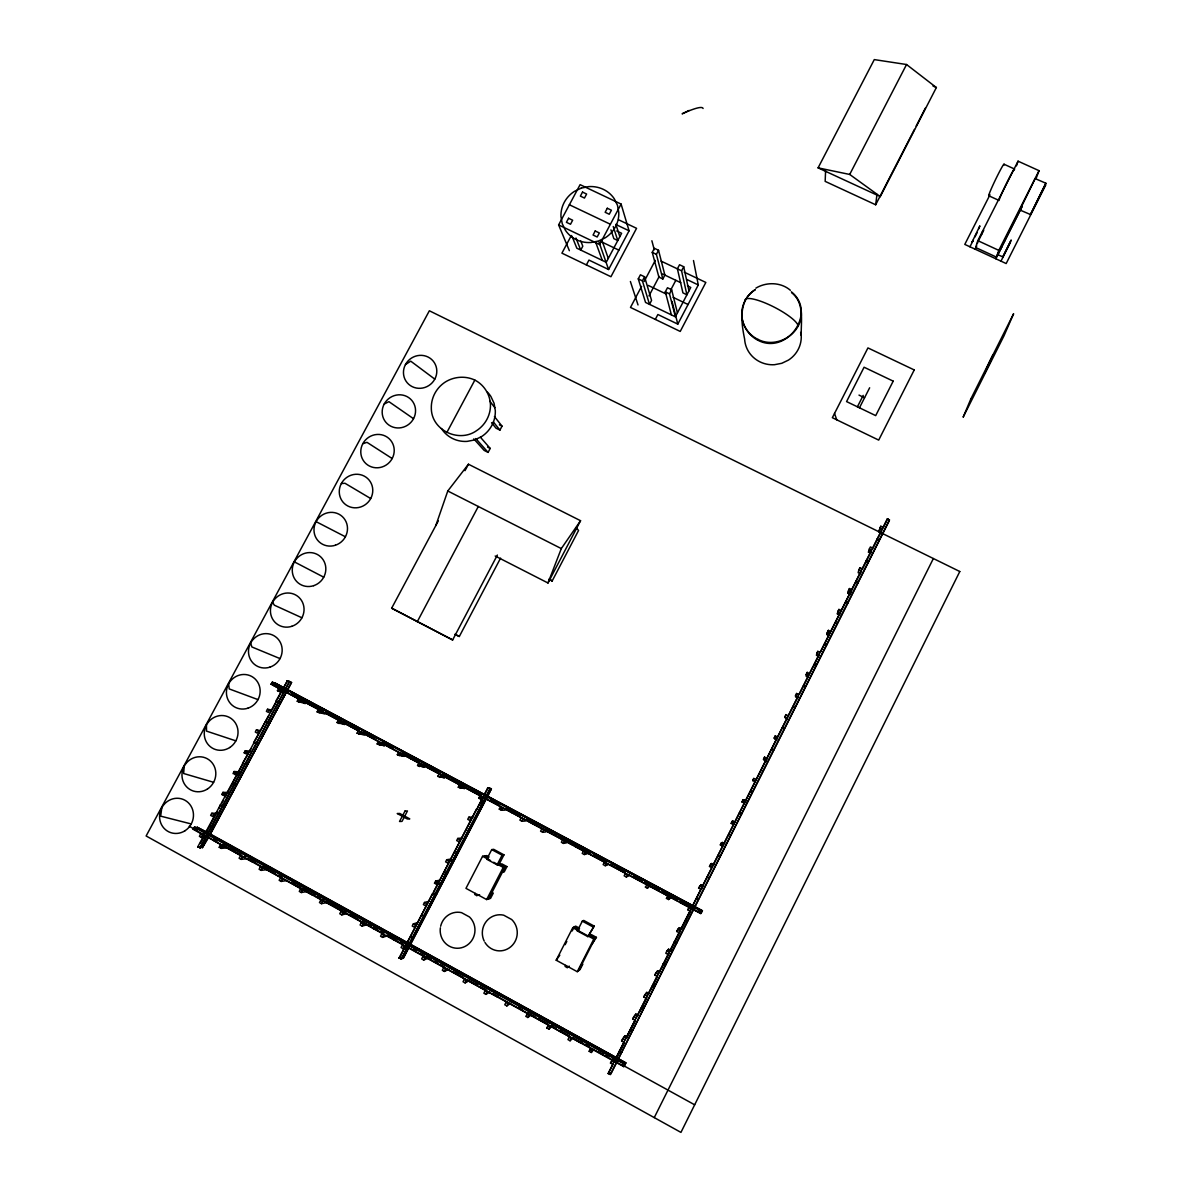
<?xml version="1.0" encoding="UTF-8"?>
<svg xmlns="http://www.w3.org/2000/svg" width="1192" height="1192" viewBox="0 0 1192 1192"><rect width="100%" height="100%" fill="white"/><g stroke="black" fill="none" stroke-linecap="round" stroke-linejoin="round"><path stroke-width="1.5" d="M755.177 289.731C737.997 300.146 741.201 322.436 744.613 339.035A28.37 27.49 -9.7 0 0 774.502 364.707L781.788 363.292L788.478 360.088A28.37 27.49 -9.7 0 0 801.218 335.325C800.935 320.976 804.704 302.947 791.667 292.696M803.482 685.519L805.613 686.443M825.594 170.65L825.162 181.378L875.673 204.771L914.443 129.392M806.15 674.493L806.075 676.102L808.176 677.16L808.28 675.581L806.15 674.493L807.222 672.392L809.338 673.465M807.133 674.016L807.222 672.392M184.179 766.232L183.657 773.519L213.606 782.295M791.324 291.772C817.295 312.483 787.241 354.829 758.619 340.614L758.082 339.452A29.815 28.817 -10.1 0 1 755.221 289.626M801.337 311.678C802.827 333.447 777.184 349.271 758.082 339.452L757.71 340.182C748.621 335.31 742.452 325.878 741.767 315.567M813.987 665.121L816.103 666.179L813.987 665.121L818.859 655.317M814.062 664.51L816.162 665.583M816.758 653.454L818.874 654.527L818.636 656.375L816.55 655.317L816.758 653.454L817.816 651.353L819.932 652.411M817.816 651.353L816.55 655.317M875.673 204.771L876.984 194.385M161.799 807.729L160.667 816.148L191.242 823.955M829.081 635.634L826.98 634.576L827.322 632.46L828.38 630.359L830.496 631.417M828.38 630.359L826.98 634.576M835.115 622.671L837.231 623.729M837.872 611.511L839.987 612.584L839.496 614.938L837.395 613.895L837.872 611.511L838.93 609.425L841.045 610.483M838.93 609.425L837.395 613.895M847.78 593.273L849.434 588.55L851.55 589.608L850.909 592.245L849.881 594.316L847.78 593.273L849.434 588.55M849.881 594.316L850.507 591.694L848.391 590.636M855.826 582.024L857.927 583.067M856.065 581.055L858.18 582.113M858.881 569.806L858.151 572.696L860.237 573.725L860.997 570.849L858.881 569.806L859.924 567.72L862.039 568.778M859.179 570.64L859.924 567.72M869.341 549.02L871.456 550.078L870.562 553.207L868.476 552.179L869.341 549.02L870.383 546.949L872.499 547.992M1002.844 256.936L1011.084 240.233L1002.844 256.936L997.629 254.537L1005.869 237.834L1003.873 242.527M880.813 526.238L878.787 531.707L880.813 526.238L882.929 527.281M1019.875 209.986L1035.163 178.591L1045.876 183.24L1030.544 214.575L1019.875 209.986L1020.903 208.6M880.873 532.735L881.886 529.352L879.771 528.309M886.908 520.263L882.929 528.16M887.399 518.684L889.396 520.07L887.399 518.684L608.114 1073.5L610.483 1074.32L608.114 1073.5M1035.088 179.456L1035.401 178.487M889.008 521.291L618.201 1059.33M1036.146 178.338L1039.037 170.679L1018.057 161.173L977.798 240.65L975.637 247.489L996.393 257.085L1022.095 206.156M981.746 234.154L982.849 230.667M1030.305 214.769L1045.876 183.24M1016.478 165.822L1018.057 161.173M435.78 525.642L447.775 491L468.441 464.224L580.549 520.71L547.992 582.992L495.187 556.008M996.393 257.085L998.807 250.365L1039.037 170.679M998.24 253.687L1001.384 247.206M547.992 582.992L561.313 548.588L580.549 520.71M978.811 228.76L979.869 225.854L971.897 242.408M977.321 243.526L977.932 242.065M978.751 240.248L983.743 230.235M1000.773 248.89L1001.831 246.759M654.259 1117.604L933.366 558.541M611.332 1073.113L608.978 1072.278L613.165 1064.113M615.281 1059.733L624.191 1042.195M626.322 1037.815L634.963 1020.635M637.318 1015.957L646.928 997.019M648.299 994.158L657.686 975.503M659.25 972.404L690.853 909.749M692.388 906.561L797.791 697.186M799.415 694.087L813.197 666.552M820.483 652.098L860.698 572.22M862.218 569.329L871.084 551.568M872.589 548.722L881.439 530.991M617.516 1055.948L624.161 1042.747M626.649 1037.8L634.963 1021.291M639.94 1011.382L646.6 998.166M650.743 989.911L657.403 976.71M661.56 968.455L669.025 953.6M667.922 954.405L665.777 953.257L666.879 951.067L669.01 952.214L670.679 950.322L679.827 932.129M678.889 932.606L676.758 931.473L677.846 929.298L679.976 930.431L681.496 928.821L690.645 910.673M754.864 781.684L755.937 779.538M766.039 760.883L766.679 758.216L764.549 757.114L763.476 759.244L766.039 760.883L763.476 759.244M610.244 1074.677L889.5 519.712M611.094 1073.456L616.86 1062.147M623.803 1066.646L625.144 1064.098L194.996 827.144L193.134 829.274L623.803 1066.646L625.934 1062.936L209.703 833.7M700.762 913.549L701.984 911.239L272.73 682.286L270.986 684.193L700.762 913.549L702.416 910.763L486.887 795.809M589.176 1051.314L590.293 1049.109L592.424 1050.286L591.307 1052.491L589.176 1051.314L590.979 1049.198M666.447 898.396L667.535 896.22L669.651 897.352L668.563 899.528L666.447 898.396L668.131 897.189M995.797 258.738L1022.259 206.335M1000.982 261.137L1010.473 242.319M1045.786 184.939L1006.167 263.551L964.79 244.405L989.628 195.443M612.628 1064.247L610.483 1063.07L613.21 1058.66M623.744 1042.151L621.613 1040.988L622.716 1038.783L624.981 1035.774L627.081 1036.936L624.846 1039.946L622.716 1038.783M634.829 1020.128L632.699 1018.966L633.801 1016.761L635.917 1014.049L638.033 1015.197L635.932 1017.923L633.801 1016.761M645.885 998.166L643.755 997.004L644.857 994.813L646.839 992.37L648.94 993.517L646.988 995.961L644.857 994.813M656.911 976.248L654.78 975.101L655.883 972.91L657.716 970.75L659.817 971.897L658.014 974.058L655.883 972.91M689.825 910.882L687.695 909.734L690.198 906.248M701.999 888.114L700.732 889.202L698.601 888.07L700.971 884.866L703.071 885.969L701.82 887.042L699.704 885.909M711.624 867.582L709.493 866.45L710.581 864.304L711.713 863.529L713.814 864.632L712.712 865.422L710.581 864.304M722.471 846.022L720.341 844.904L721.428 842.744L724.527 843.355L721.428 842.744M733.303 824.521L731.173 823.404L732.246 821.258L735.211 822.122L732.246 821.258M744.091 803.065L741.975 801.963L743.048 799.817L745.864 800.964L743.048 799.817M755.43 781.952L752.733 780.581L753.806 778.436L756.488 779.836M774.189 737.982L776.603 739.874L774.189 737.982L775.262 735.851L777.378 736.939M784.872 716.764L787.152 718.91L784.872 716.764L785.945 714.649L788.061 715.736M795.526 695.606L797.657 696.679L797.686 698.02L795.586 696.947L795.526 695.606L796.584 693.491L798.714 694.563M624.981 1035.774L621.613 1040.988M635.917 1014.049L632.699 1018.966M646.839 992.37L643.755 997.004M657.716 970.75L654.78 975.101M667.49 951.35L668.578 949.19L670.679 950.322M681.496 928.821L679.395 927.689L676.758 931.473M700.971 884.866L698.601 888.07M711.713 863.529L709.493 866.45M720.341 844.904L722.427 842.252M731.173 823.404L733.11 821.035M741.975 801.963L743.763 799.862M763.938 759.796L764.549 757.114M774.517 738.787L775.262 735.851M785.066 717.837L785.945 714.649M868.476 552.179L869.504 550.123M561.238 1030.544L562.654 1028.085M648.299 883.898L645.259 887.086L647.375 888.219L650.385 885.015L647.375 888.219M969.945 246.789L973.268 240.233M974.922 236.955L977.067 232.738M570.074 1040.78L571.192 1038.575L569.076 1037.412L567.958 1039.603L570.074 1040.78L573.009 1037.755M975.101 249.173L976.769 245.895M577.33 930.937L582.307 921.163L583.693 920.418L594.182 926.08L587.88 936.644L577.33 930.937L578.746 930.133M565.664 965.371L565.097 966.459L567.213 967.606L569.284 966.146M540.274 1018.996L541.719 1016.553M567.213 967.606L567.764 966.518M587.88 936.644L594.182 926.08M857.406 406.8L863.217 395.386M859.462 407.798L869.653 387.772M546.815 1027.951L547.933 1025.761L550.034 1026.923L548.931 1029.113L546.815 1027.951L548.961 1026.044M579.55 928.225L575.647 926.124L572.786 927.689L556.202 960.216L577.241 971.689L593.825 939.072L596.432 937.359L591.232 934.543L589.906 935.377M578.671 970.616L595.136 938.208L588.699 934.737M626.277 876.939L627.379 874.794L625.264 873.676L624.176 875.822L626.277 876.939L628.467 876.016L629.54 873.885M596.432 937.359L592.394 943.602M583.32 851.282L582.217 853.427L584.318 854.545L587.015 853.889L588.103 851.773L585.406 852.399L583.32 851.282L586.032 850.686M506.868 1005.914L507.986 1003.738L505.885 1002.576L504.767 1004.767L506.868 1005.914L510.578 1003.351M584.318 854.545L585.406 852.399M593.05 855.334L596.253 857.048L597.594 854.858M529.173 1012.366L525.747 1016.329L527.847 1017.491L531.304 1014.779M606.713 861.712L604.255 862.457L603.152 864.602L605.253 865.72L607.697 864.93M527.847 1017.491L531.26 1013.513M559.808 955.179L556.202 960.216M565.157 944.675L566.811 941.442M572.175 930.937L574.231 926.899L579.059 929.507M605.253 865.72L606.356 863.574L604.255 862.457M565.44 839.689L562.46 840.151L561.372 842.282L563.443 843.4L566.409 842.893L567.496 840.792M485.949 994.381L487.066 992.206L484.98 991.059L483.863 993.234L485.949 994.381L489.927 991.967M563.443 843.4L564.546 841.269L562.46 840.151M498.599 996.035L500.089 993.621M499.955 864.245L501.832 863.857L506.943 866.614L504.216 871.903L502.353 872.335M457.221 973.238L458.771 970.869M465.118 982.893L466.236 980.718L464.165 979.571L463.047 981.746L465.118 982.893L469.35 980.629M542.673 832.299L543.761 830.168L541.69 829.066L540.587 831.197L542.673 832.299L545.876 831.942L546.964 829.841M916.127 126.114L925.394 108.085M880.277 196.591L936.361 87.537L906.546 64.517L874.287 59.6L818.084 167.863L880.277 196.591L849.702 174.449L818.084 167.863M489.092 856.988L486.545 855.618L482.581 856.288L465.968 888.353L486.634 899.558L490.568 898.351L493.294 893.061L491.372 893.627M491.73 849.613L486.738 859.238L497.094 864.826L499.016 864.438L503.963 854.858L493.667 849.315L491.73 849.613L502.085 855.186L503.963 854.858M505.825 808.802L513.692 812.989L515.138 810.873M475.265 893.389L474.714 894.462L476.77 895.579L479.616 894.775M476.77 895.579L477.322 894.507M849.702 174.449L906.546 64.517M497.094 864.826L502.085 855.186M444.378 971.45L445.495 969.29L443.424 968.142L442.307 970.303L444.378 971.45L448.848 969.334M521.962 821.243L523.065 819.127L520.993 818.025L519.891 820.141L521.962 821.243L525.434 821.02M486.634 899.558L503.233 867.418L506.943 866.614M488.616 898.962L505.095 867.016L498.777 863.604M413.356 923.904L412.238 926.05L414.295 927.182L415.412 925.022L413.356 923.904L418.198 922.384M424.501 902.448L423.383 904.594L425.44 905.711L426.557 903.566L424.501 902.448L429.195 901.212M439.595 883.63L436.57 884.315L434.514 883.197L435.631 881.052L440.176 880.083M451.127 859.015L446.717 859.73L445.614 861.861L447.671 862.963L448.773 860.833L451.693 860.356M457.788 838.438L456.685 840.569L458.726 841.671L459.844 839.555L457.788 838.438L462.049 838.006M468.828 817.22L467.726 819.336L469.767 820.439L470.87 818.323L468.828 817.22L472.941 817.042M478.722 798.163L479.825 796.047L481.881 797.15L480.778 799.266L478.722 798.163L481.389 798.208M403.105 948.698L404.222 946.537L402.166 945.405L401.048 947.551L403.105 948.698L406.427 947.476M436.57 884.315L437.688 882.169L435.631 881.052M399.082 957.996L488.005 787.688L490.046 788.776L401.644 958.934L399.082 957.996L401.644 958.934M400.452 956.148L432.502 893.702L435.005 894.715M433.813 891.959L476.636 808.772L479.095 809.86M477.888 807.148L488.005 787.688M480.57 803.9L482.253 800.666M401.138 959.128L490.046 788.776M410.644 941.933L412.358 938.64M428.584 907.395L430.297 904.117M443.96 877.804L445.674 874.511M402.896 958.442L491.402 788.851L403.403 958.249L400.855 957.31M499.269 809.13L500.372 807.014L502.428 808.116L501.325 810.232L499.269 809.13L501.772 809.085M424.814 957.891L422.758 956.759L421.64 958.904L423.696 960.052L424.814 957.891L427.958 956.595M375.42 928.151L377.059 925.871M458.264 787.241L464.522 788.508L458.264 787.241L459.367 785.126L463.584 785.349M382.587 937.374L383.705 935.228L381.663 934.096L380.546 936.241L382.587 937.374L387.817 935.69M460.306 788.329L461.408 786.213L464.209 786.362M393.956 939.966L395.595 937.642M644.574 276.782L642.428 280.865L649.506 304.362L651.562 300.444L644.574 276.782L640.417 274.801L638.271 278.883L645.543 302.44L675.387 316.804L690.749 287.451L687.426 285.871M363.977 922.087L361.236 922.832L360.103 924.977L362.144 926.109L367.613 924.575L370.801 926.318M437.866 776.35L438.969 774.249L445.45 775.679L444.363 777.75L437.866 776.35L444.363 777.75M362.144 926.109L363.277 923.964L366.004 923.204M439.908 777.437L441.01 775.336M655.302 319.411L657.88 314.509L677.801 324.12L698.288 284.948L693.491 260.541M548.812 579.342L552.134 581.04L578.552 530.485L576.213 527.594M641.609 286.333L630.493 307.432L680.23 331.436L705.828 282.444L684.238 272.163M644.172 281.476L655.272 260.377M454.808 634.278L459.322 636.483L500.565 558.139M323.583 899.826L320.603 900.437L319.471 902.567L321.497 903.685L327.457 902.433M397.323 754.7L404.282 756.354L397.323 754.7L398.426 752.599L405.369 754.298M321.497 903.685L322.63 901.554L320.603 900.437M399.335 755.773L400.438 753.687M648.97 295.944L659.221 276.44M410.51 758.648L412.104 756.622M662.841 278.988L664.883 275.099L658.535 250.275L654.378 248.309L652.247 252.376L658.878 277.095L662.841 278.988L656.39 254.358L658.535 250.275M671.394 314.882L665.33 291.846L667.475 287.749L671.647 289.76L677.428 312.885M417.558 765.502L424.292 767.037L417.558 765.502L418.66 763.402L425.38 764.966M342.909 912.729L340.882 911.612L339.75 913.757L341.791 914.875L342.909 912.729L345.755 912.059M419.584 766.59L420.687 764.489M670.694 290.073L675.819 280.314M675.387 316.804L669.502 293.858L671.647 289.76M681.571 270.822L683.716 266.74L679.544 264.743L677.399 268.826L682.927 292.874L686.905 294.782L681.571 270.822L661.083 261.108M294.826 883.749L296.57 881.544M303.498 888.77L300.399 889.307L299.281 891.422L301.293 892.54L307.491 891.437M377.149 743.927L384.345 745.715L377.149 743.927L378.251 741.841L383.72 743.406M301.293 892.54L302.41 890.409L305.51 889.873M379.175 745L380.278 742.914M314.852 894.79L316.58 892.555M438.358 520.8L391.661 608.188L452.647 639.955L497.362 555.055M586.375 264.922L588.952 260.079L608.591 269.511L629.078 230.801L621.092 204.07L580.102 184.656L558.616 224.915L569.374 250.692M473.805 438.865L484.161 450.427L488.094 452.394L490.195 448.43L480.421 437.226M491.566 422.698L495.991 428.152L499.925 430.103L502.026 426.155L494.427 416.559M345.799 722.516L344.712 724.557L337.053 722.516L338.155 720.445L340.986 720.951M621.092 204.07L599.636 244.524L558.616 224.915M364.499 735.121L357.064 733.199L358.166 731.128L363.784 732.782M417.26 621.747L478.305 506.481M281.163 881.439L282.28 879.309L280.269 878.206L279.151 880.322L281.163 881.439L287.585 880.471M359.075 734.272L360.178 732.201M326.087 711.997L324.999 714.038L317.117 711.877L318.219 709.806L322.645 710.655M571.326 235.524L561.924 253.166L610.945 276.723L636.558 228.313L618.544 219.76M242.244 857.242L240.248 856.139L239.115 858.255L241.112 859.357L242.244 857.242L245.686 856.914M319.098 712.935L320.201 710.864L323.151 711.43M464.999 470.676L468.441 464.224M263.566 866.763L260.228 867.15L259.096 869.266L261.108 870.369L267.768 869.549M261.108 870.369L262.225 868.253L265.548 867.851M339.05 723.589L340.152 721.503L344.384 722.263M215.424 840.002L217.257 837.872M228.343 847.81L221.205 848.376L219.224 847.274L220.341 845.173L223.917 844.919M303.394 702.505L305.346 703.563L297.24 701.269L298.358 699.197L301.412 699.838M221.205 848.376L222.338 846.26L225.899 846.007M299.237 702.326L300.339 700.255L304.914 701.194M446.806 432.577L474.848 380.084C483.937 384.778 489.957 394.209 490.448 404.416A29.949 28.906 -37 0 1 476.442 430.744C458.831 443.215 431.266 430.193 431.325 408.156A29.949 28.906 -37 0 1 445.346 381.991C454.152 376.508 465.431 375.644 474.848 380.084M235.167 850.879L236.97 848.719M309.309 703.936L312.587 705.694L314.286 703.757M193.134 829.274L194.996 827.144M272.73 682.286L270.986 684.193M204.205 834.057L200.509 834.236L199.392 836.337L201.374 837.44L205.054 837.216M211.759 813.287L210.626 815.373L212.608 816.46L213.726 814.359L211.759 813.287L217.167 813.182M222.964 792.367L224.93 793.455L223.813 795.541L221.831 794.453L222.964 792.367L228.268 792.471M239.339 771.805L234.139 771.522L233.021 773.593L238.46 774.845M245.284 750.722L247.265 751.779L246.148 753.865L244.166 752.793L245.284 750.722L250.38 751.198M256.399 729.966L255.297 732.037L257.263 733.11L258.381 731.039L256.399 729.966L259.722 730.413M267.5 709.27L266.382 711.341L268.364 712.399L269.466 710.343L267.5 709.27L270.748 709.851M282.608 692.433L277.453 690.69L278.555 688.633L281.744 689.334M201.374 837.44L202.491 835.339L200.509 834.236M235.003 774.681L236.12 772.595L239.577 772.774M279.435 691.747L280.537 689.691L278.555 688.633M197.812 846.782L287.406 680.87L289.373 681.913L200.524 847.81L197.812 846.782L200.524 847.81M200.271 843.504L204.592 835.458M206.305 832.239L217.495 811.365M219.224 808.146L220.222 804.943L222.904 806.016M221.801 803.333L223.515 800.145M225.228 796.941L242.349 764.966M250.886 749.038L242.512 763.327L245.18 764.444M268.751 715.677L253.628 742.586L256.265 743.733M270.45 712.503L275.546 702.997M287.406 680.87L275.754 701.283L278.362 702.475M199.779 847.87L289.596 681.392M200.42 846.588L202.387 847.676L291.563 682.435L209.986 834.802M210.492 833.729L285.991 692.716M208.272 838.006L202.387 847.676M972.359 241.723L973.044 240.516M625.934 1062.936L196.874 827.069L206.678 832.046M610.483 1063.07L612.107 1060.85M632.624 1030.32L630.493 1029.158M643.65 1008.402L641.534 1007.255M644.157 1007.747L642.041 1006.599M602.765 1054.592L603.882 1052.387M654.646 986.559L652.531 985.397M666.224 964.03L664.108 962.898M591.307 1052.491L593.974 1049.303M666.879 951.067L668.578 949.19M702.416 910.763L274.339 682.658L483.758 794.14M582.694 1040.72L581.294 1043.224L499.239 997.525M687.322 921.491L685.34 920.194M677.846 929.298L679.395 927.689M698.348 899.707L696.232 898.574M687.695 909.734L689.125 908.393M548.931 1029.113L552.12 1026.237M539.44 1019.682L540.557 1017.506M709.21 878.146L707.08 877.014M680.766 899.915L679.529 902.21L700.896 913.4M577.241 971.689L580.072 969.558L582.799 964.179L581.413 965.207M668.563 899.528L670.217 898.306M518.505 1008.149L519.608 1005.973M720.028 856.631L717.912 855.513M405.459 364.573A16.912 16.241 -37.2 0 1 434.335 362.651A16.912 16.241 -37.2 0 1 420.597 388.294A16.912 16.241 -37.2 0 1 405.459 364.573L410.733 361.161L434.782 379.116M498.748 994.471L497.243 996.884L407.083 946.731M658.535 890.797L659.623 888.651M476.845 985.188L477.962 983.028M689.08 110.469C667.893 120.943 701.537 103.197 703.071 108.502M384.197 404.043A16.971 16.301 -40.3 0 1 413.103 402.166A16.971 16.301 -40.3 0 1 399.305 427.928A16.971 16.301 -40.3 0 1 384.197 404.043L388.92 401.659L413.535 418.72M456.134 973.775L457.251 971.614M637.482 879.562L638.569 877.416M730.83 835.19L728.699 834.072M755.847 288.166C766.337 281.789 780.969 282.087 790.371 290.282M435.497 962.406L436.615 960.245M423.696 960.052L428.42 958.085M414.95 951.082L416.068 948.921M616.502 868.372L617.367 866.301M412.79 937.463L410.748 936.346M362.815 443.707A17.031 16.375 -43.4 0 1 391.781 441.874A17.031 16.375 -43.4 0 1 377.909 467.771A17.031 16.375 -43.4 0 1 362.815 443.707L367.002 442.351L392.168 458.533M423.92 916.067L421.864 914.934M595.598 857.212L596.7 855.081M596.253 857.048L593.318 855.275M353.756 917.348L354.873 915.218M436.615 894.313L434.112 893.315M341.791 914.875L346.067 913.832M333.507 906.188L334.624 904.072M434.514 883.197L437.553 882.527M446.076 873.408L444.02 872.306M447.626 873.11L445.137 872.082M575.781 845.918L589.861 853.636M314.45 892.957L312.721 895.192L254.805 862.814M575.87 843.981L574.499 846.156L624.563 872.678M741.856 813.734L739.472 812.676M293.247 884.002L294.364 881.886M554.042 835.041L555.129 832.91M254.403 859.864L252.6 862.039L212.876 840.151L214.724 838.021M241.112 859.357L248.025 858.657M468.113 830.988L466.072 829.885M219.224 847.274L224.588 846.871M341.329 483.565A17.09 16.435 -46.6 0 1 370.339 481.777A17.09 16.435 -46.6 0 1 356.393 507.807A17.09 16.435 -46.6 0 1 341.329 483.565L344.965 483.267L370.697 498.539M535.64 821.809L534.21 823.94L526.655 819.709M211.729 826.89L209.762 825.803M214.277 826.786L211.58 825.743M513.692 812.989L506.198 808.787M501.325 810.232L505.05 810.143M225.407 806.016L222.725 804.943M492.281 802.082L493.369 799.966M493.235 802.082L490.493 800.413M221.831 794.453L225.392 794.513M234.064 785.2L232.082 784.127M236.493 785.275L233.841 784.187M471.853 791.175L472.941 789.074M473.284 791.235L480.704 795.392M489.361 787.763L491.402 788.851M451.485 780.313L452.587 778.212M453.005 780.417L471.302 790.385M247.564 764.608L244.926 763.491M244.166 752.793L247.578 753.106M431.206 769.496L432.309 767.395M432.815 769.63L440.131 773.742M258.604 743.987L255.982 742.854M412.685 758.902L419.957 762.984M392.645 748.203L382.9 743.212M265.354 722.009L267.336 723.067M269.615 723.425L267.008 722.263M372.664 737.55L375.212 739.1M357.064 733.199L362.502 734.063M350.835 726.598L351.923 724.527M352.772 726.926L358.345 730.1M337.053 722.516L342.73 723.514M330.914 715.975L332.017 713.904M332.359 716.243L326.861 713.099M317.117 711.877L323.017 712.995M280.597 702.908L278.004 701.73M311.082 705.381L312.185 703.325M297.24 701.269L301.859 702.192M291.325 694.847L292.427 692.79M277.453 690.69L280.642 691.39M752.271 792.427L750.424 791.399M289.373 681.913L286.765 680.721M316.074 521.634L345.427 536.787M235.867 740.858L206.514 731.113L206.44 724.945M257.993 699.615L229.251 688.931L228.596 683.865M280.016 658.595L251.87 646.958L250.633 642.995M933.008 86.033L936.361 87.537M1004.081 164.258L1014.496 168.996M301.934 617.784L274.369 605.208L272.566 602.347M988.675 195.726L999.06 200.465A17.582 0.82 -64.1 0 1 1007.672 181.05A17.582 0.82 -64.1 0 1 1014.243 169.994M977.798 240.65L998.807 250.365M615.996 224.573L629.078 230.801M569.374 204.756L610.378 224.26M616.711 230.95L621.613 233.289L606.251 262.3L576.824 248.204L571.966 236.12M652.247 252.376L656.39 254.358M686.667 279.405L698.288 284.948M752.733 780.581L753.806 778.436M600.842 241.529L618.857 250.126M662.573 273.996L680.796 282.698M638.271 278.883L642.428 280.865M665.33 291.846L669.502 293.858M648.284 285.424L666.477 294.156M673.107 297.344L688.052 304.511M859 395.103L864.558 397.785M499.403 424.844L502.026 426.155M487.573 447.119L490.195 448.43M323.732 577.181L294.379 561.894M827.322 632.46L829.438 633.518M447.775 491L561.313 548.588M795.004 707.646L792.889 706.573M773.727 749.932L771.731 749.083M764.996 757.695L767.097 758.783M456.014 634.77L459.322 636.483M391.661 608.188L452.647 639.955M742.705 801.978L744.791 803.065M732.037 823.151L734.138 824.253M721.354 844.368L723.455 845.486M288.971 681.243L291.563 682.435M487.603 787.674L489.659 788.761M272.074 682.137L701.85 911.373M273.892 684.849L277.155 686.592M298.417 697.931L308.266 703.176M316.223 707.437L322.302 710.67M334.46 717.167L340.569 720.415M354.292 727.746L358.896 730.189M365.02 733.467L371.144 736.731M383.422 743.287L391.11 747.384M403.432 753.97L411.151 758.082M423.518 764.683L426.617 766.337M443.692 775.441L446.791 777.095M459.248 783.74L462.362 785.409M474.848 792.069L481.106 795.407M495.202 802.916L498.33 804.6M515.629 813.823L520.353 816.341M545.623 829.826L551.956 833.208M559.882 837.44L574.186 845.068M582.158 849.315L590.129 853.576M598.101 857.838L606.102 862.099M617.307 868.074L623.744 871.516M633.384 876.656L636.588 878.37M641.43 880.948L637.988 879.323L641.221 881.037M644.649 882.661L647.882 884.389M655.943 888.696L659.161 890.409M662.409 892.138L670.5 896.458M673.733 898.187L676.967 899.915M680.215 901.644L688.335 905.98M698.08 911.18L701.343 912.908L697.961 911.314M273.251 684.7L281.431 689.065M284.694 690.809L287.972 692.552M292.874 695.174L306.016 702.177M314.107 706.498L321.721 710.566M329.32 714.619L340.003 720.311M343.058 721.95L350.686 726.017M362.949 732.558L370.608 736.641M402.941 753.895L410.659 758.023M423.056 764.638L430.804 768.766M443.245 775.411L451.023 779.553M490.106 800.413L499.537 805.434M515.272 813.838L520.01 816.356M526.313 819.738L553.222 834.087M554.816 834.936L573.903 845.128M597.848 857.897L605.864 862.174M610.677 864.736L625.13 872.455M633.175 876.746L636.379 878.459M644.455 882.765L658.982 890.528M662.231 892.257L676.818 900.034M680.066 901.763L694.698 909.585M273.266 685.206L358.509 730.696M361.593 732.335L378.52 741.379M381.619 743.018L481.27 796.211M484.414 797.88L573.188 845.247M627.797 874.392L678.054 901.212M298.358 699.197L300.339 700.255M318.219 709.806L320.201 710.864M338.155 720.445L340.152 721.503M459.367 785.126L461.408 786.213M646.362 884.926L648.478 886.058M688.782 907.574L690.913 908.706M484.563 855.945L488.407 858.017M482.581 856.288L490.523 860.564M493.697 862.278L503.233 867.418M403.477 815.492L399.722 813.466L397.219 813.525L407.321 818.978L409.765 818.874L404.744 816.162M582.307 921.163L592.856 926.869M572.786 927.689L593.825 939.072M446.717 859.73L448.773 860.833M234.139 771.522L236.12 772.595M194.251 827.173L624.921 1064.441M189.26 826.279L197.38 830.749M213.606 839.689L216.84 841.477M226.376 846.737L241.156 854.873M247.638 858.449L255.744 862.919M267.082 869.162L275.188 873.632M278.421 875.42L281.67 877.208M291.399 882.557L301.114 887.921M305.986 890.603L314.077 895.058M317.325 896.846L320.559 898.634M325.431 901.316L343.251 911.135M349.733 914.711L357.838 919.181M374.05 928.106L377.283 929.894M380.531 931.682L383.779 933.47M387.013 935.258L396.742 940.607M399.976 942.395L403.224 944.183M412.968 949.562L416.232 951.35M421.119 954.047L424.382 955.85M427.63 957.638L430.893 959.441M434.156 961.229L437.404 963.032M440.668 964.82L443.931 966.623M453.705 972.016L463.479 977.395M468.367 980.092L476.517 984.577M479.78 986.38L486.291 989.971M492.817 993.562L496.066 995.35M518.878 1007.925L522.141 1009.728M531.915 1015.107L535.178 1016.91M538.441 1018.698L548.216 1024.092M551.464 1025.88L556.351 1028.577M559.614 1030.38L569.389 1035.759M572.652 1037.562L582.426 1042.94M585.689 1044.743L588.952 1046.531M598.727 1051.925L601.975 1053.728M605.238 1055.516L608.501 1057.319M622.552 1065.067L694.668 1104.805M193.879 829.245L212.087 839.272M314.897 895.937L383.496 933.738M386.625 935.467L403.924 945.003M583.216 1043.805L614.923 1061.282M617.963 1062.966L624.042 1066.304M220.341 845.173L222.338 846.26M260.228 867.15L262.225 868.253M300.399 889.307L302.41 890.409M361.236 922.832L363.277 923.964M526.864 1014.139L528.965 1015.301M611.6 1060.85L613.731 1062.027M761.092 770.211L762.999 771.12M549.512 578.686L552.134 581.04M475.787 438.552L488.094 452.394M493.369 421.968L499.925 430.103M489.927 401.302L494.814 407.634M575.96 238.028L580.742 250.082L582.799 246.222L580.772 241.022M595.523 241.797L602.318 260.422M598.995 242.05L608.591 269.511M601.722 239.741L608.293 258.426M834.534 413.415L836.739 419.822M610.945 229.862L613.85 238.653L617.769 240.531L613.239 226.51M630.389 281.491L638.018 304.943M615.892 224.32L619.825 236.672M651.875 240.754L654.259 249.754M672.035 301.487L677.801 324.12M782.265 727.686L784.381 728.759M683.716 266.74L688.961 290.878M800.637 332.404L801.218 335.325M796.584 693.491L796.628 694.861M440.37 927.793A18.029 17.373 -81.7 0 0 463.301 947.193A18.029 17.373 -81.7 0 0 469.484 916.976L461.557 912.655A18.029 17.373 -81.7 0 0 440.653 926.244M484.95 942.44A18.059 17.463 -84.4 0 0 510.876 946.701A18.059 17.463 -84.4 0 0 511.711 919.539L503.739 915.203A18.059 17.463 -84.4 0 0 484.205 941.084M744.97 300.846A29.726 6.765 27.3 0 1 771.105 305.614A29.726 6.765 27.3 0 1 798.163 326.206M989.837 194.385A17.567 0.924 -64.2 0 1 995.171 180.35A17.567 0.924 -64.2 0 1 1003.843 165.271M441.427 428.524A29.472 28.474 -37.1 0 0 467.07 441.398L474.595 439.952L481.553 436.615A29.472 28.474 -37.1 0 0 495.321 410.704L494.084 403.313L490.94 396.563A29.472 28.474 -37.1 0 0 487.468 392.198M824.626 643.367L826.712 644.634L824.626 643.367M845.664 601.587L847.721 602.899L845.664 601.587M866.286 561.089L868.312 562.43L866.286 561.089M866.584 560.031L868.61 561.372L866.584 560.031M876.999 539.32L879.011 540.691L876.999 539.32M986.693 368.417L990.895 360.014L986.693 368.417M970.869 398.903L963.136 417.2L1004.007 335.772L1013.617 313.734L970.869 398.903M986.395 369.267L984.652 373.32L989.494 363.083L986.395 369.267M989.777 361.414L987.974 365.616L992.936 355.142L989.777 361.414M959.798 571.519L680.945 1132.4L146.124 835.979L429.358 310.769L959.798 571.519M561.283 1029.381L560.165 1031.572L561.283 1029.381M893.195 381.142L875.703 415.621L846.573 401.585L864.081 367.225L893.195 381.142M914.234 369.937L878.698 440.101L832.359 417.692L867.94 347.915L914.234 369.937M534.135 821.914L533.033 824.03L534.135 821.914M513.529 810.918L512.426 813.033L513.529 810.918M374.66 926.571L373.543 928.702L374.66 926.571M405.027 811.007L399.514 821.497L402.002 821.392L407.47 810.947L405.027 811.007M371.382 735.106L370.28 737.178L371.382 735.106M391.453 745.805L390.365 747.891L391.453 745.805M273.683 870.935L272.566 873.051L273.683 870.935M595.21 230.98L593.065 235.033L597.177 236.999L599.323 232.947L595.21 230.98M607.294 208.257L605.149 212.295L609.261 214.247L611.407 210.209L607.294 208.257M568.569 218.27L566.409 222.308L570.506 224.26L572.652 220.222L568.569 218.27M582.53 192.091L580.385 196.114L584.467 198.066L586.613 194.043L582.53 192.091M233.826 848.972L232.693 851.088L233.826 848.972M621.568 1052.298L619.214 1051.448L621.568 1052.298M655.302 985.739L652.992 984.816L655.302 985.739M665.628 964.76L663.318 963.821L665.628 964.76M676.564 943.021L674.27 942.053L676.564 943.021M581.234 188.113L574.395 191.39A29.115 27.818 -22.5 0 0 560.955 216.542L562.237 223.694L565.395 230.235A29.115 27.818 -22.5 0 0 591.023 242.498L598.488 241.022L605.357 237.73A29.115 27.818 -22.5 0 0 618.782 212.444L617.471 205.277L614.267 198.751A29.115 27.818 -22.5 0 0 588.654 186.623L581.234 188.113M457.102 852.176L454.629 851.133L457.102 852.176M291.846 626.307A17.314 16.584 -55.6 0 0 298.939 597.341A17.314 16.584 -55.6 0 0 270.927 606.594A17.314 16.584 -55.6 0 0 291.846 626.307M335.399 545.236A17.165 16.479 -49.7 0 0 342.357 516.598A17.165 16.479 -49.7 0 0 314.464 525.836A17.165 16.479 -49.7 0 0 335.399 545.236M313.69 585.674A17.239 16.539 -52.8 0 0 320.708 556.873A17.239 16.539 -52.8 0 0 292.755 566.111A17.239 16.539 -52.8 0 0 313.69 585.674M269.913 667.148A17.388 16.628 -58.3 0 0 277.065 638.018A17.388 16.628 -58.3 0 0 248.994 647.271A17.388 16.628 -58.3 0 0 269.913 667.148M229.743 747.518A17.567 16.718 -62.8 0 0 229.445 717.435A17.567 16.718 -62.8 0 0 204.249 733.78A17.567 16.718 -62.8 0 0 229.743 747.518M247.861 708.212A17.478 16.673 -60.7 0 0 255.073 678.918A17.478 16.673 -60.7 0 0 226.942 688.157A17.478 16.673 -60.7 0 0 247.861 708.212M185.088 830.69A17.761 16.807 -66.5 0 0 184.909 800.219A17.761 16.807 -66.5 0 0 159.564 816.669A17.761 16.807 -66.5 0 0 185.088 830.69M207.468 789A17.656 16.762 -64.8 0 0 207.244 758.723A17.656 16.762 -64.8 0 0 181.959 775.128A17.656 16.762 -64.8 0 0 207.468 789"/></g></svg>
